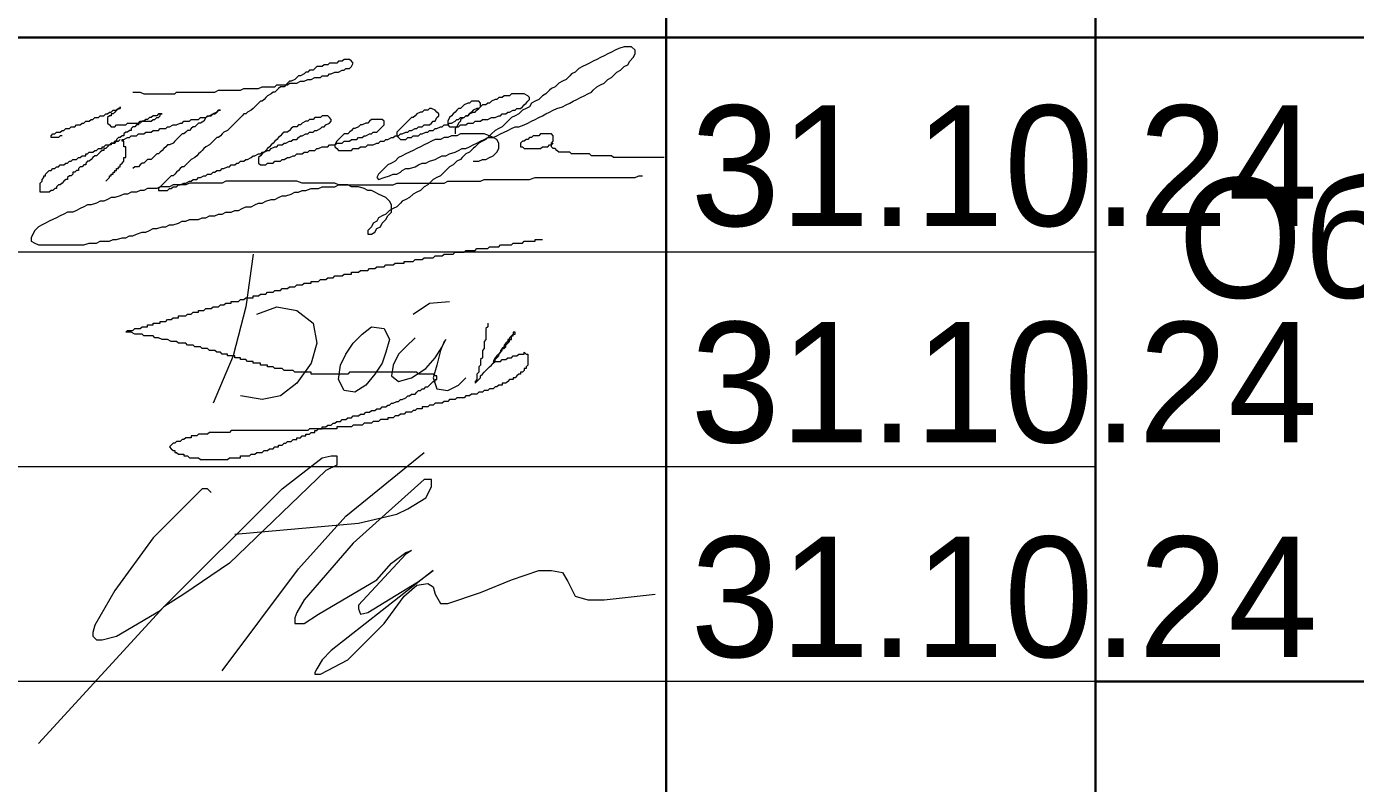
# Model space of a CAD drawing. Header units: millimetres. Extents: x 2294 to 908349, y -83289 to 219220.
# Drawn here: x 418045 to 421137, y 159754 to 161515 of the extents above; entities that cross this region are included whole.
import ezdxf

# ---------------------------------------------------------------- set-up
doc = ezdxf.new("R2010")
doc.units = ezdxf.units.MM
doc.layers.add('PDF _Геометрия', color=7, linetype='Continuous')
doc.layers.add('PDF _Текст', color=7, linetype='Continuous')

msp = doc.modelspace()

# ---------------------------------------------------------------- linework, layer by layer
at = {"layer": 'PDF _Геометрия', "lineweight": 30}
for points in [[(419532.7, 163991.2), (419532.7, 158492.4)], [(420531.7, 163991.2), (420531.7, 158492.4)], [(432532.4, 161489.4), (420531.7, 161489.4), (414034, 161489.4)], [(432532.4, 159990.9), (420531.7, 159990.9)]]:
    msp.add_lwpolyline(points, dxfattribs=at)
at = {"layer": 'PDF _Геометрия', "color": 5, "lineweight": 9}
for points in [[(419084, 161201.6), (419096.7, 161201.6), (419105.2, 161205.8), (419113.6, 161205.8), (419122.1, 161210), (419130.6, 161214.3), (419139, 161222.7), (419143.3, 161231.2), (419143.3, 161243.9), (419139, 161252.4), (419130.6, 161256.6), (419122.1, 161260.8), (419109.4, 161265.1), (419100.9, 161265.1), (419092.5, 161265.1), (419084, 161265.1), (419071.3, 161265.1), (419062.8, 161265.1), (419054.4, 161265.1), (419045.9, 161260.8), (419033.2, 161260.8), (419024.8, 161256.6), (419016.3, 161256.6), (419007.8, 161252.4), (418995.1, 161252.4), (418986.7, 161248.1), (418978.2, 161243.9), (418969.7, 161239.7), (418961.3, 161235.4), (418952.8, 161231.2), (418944.3, 161227), (418935.9, 161222.7), (418927.4, 161218.5), (418918.9, 161214.3), (418910.5, 161210), (418902, 161201.6), (418893.5, 161197.3), (418885.1, 161193.1), (418876.6, 161184.6), (418872.4, 161180.4), (418863.9, 161171.9), (418859.7, 161163.5), (418863.9, 161159.2), (418876.6, 161163.5), (418889.3, 161167.7), (418897.8, 161171.9), (418906.2, 161171.9), (418914.7, 161176.2), (418918.9, 161180.4), (418927.4, 161184.6), (418935.9, 161184.6), (418948.6, 161188.9), (418957, 161193.1), (418965.5, 161197.3), (418974, 161197.3), (418982.4, 161201.6), (418995.1, 161205.8), (419003.6, 161210), (419012.1, 161214.3), (419020.5, 161214.3), (419029, 161218.5), (419041.7, 161222.7), (419050.1, 161227), (419058.6, 161231.2), (419067.1, 161231.2), (419075.5, 161235.4), (419084, 161239.7), (419092.5, 161243.9), (419100.9, 161248.1), (419109.4, 161252.4), (419117.9, 161256.6), (419130.6, 161256.6), (419139, 161260.8), (419147.5, 161265.1), (419156, 161269.3), (419164.4, 161273.5), (419172.9, 161277.8), (419181.4, 161282), (419189.8, 161282), (419202.5, 161286.2), (419211, 161290.5), (419219.5, 161294.7), (419227.9, 161298.9), (419236.4, 161303.2), (419244.9, 161307.4), (419253.3, 161311.6), (419261.8, 161315.9), (419270.3, 161320.1), (419278.7, 161324.3), (419291.4, 161328.6), (419299.9, 161332.8), (419308.4, 161337), (419316.8, 161341.3), (419325.3, 161345.5), (419333.8, 161349.7), (419342.2, 161354), (419350.7, 161358.2), (419359.2, 161362.4), (419363.4, 161366.7), (419371.9, 161375.1), (419380.3, 161379.4), (419388.8, 161383.6), (419397.3, 161392.1), (419405.7, 161396.3), (419414.2, 161404.8), (419418.4, 161409), (419426.9, 161413.2), (419435.4, 161421.7), (419443.8, 161425.9), (419448.1, 161434.4), (419456.5, 161442.8), (419460.8, 161451.3), (419460.8, 161459.8), (419452.3, 161468.2), (419443.8, 161468.2), (419435.4, 161468.2), (419422.7, 161464), (419414.2, 161459.8), (419405.7, 161455.5), (419397.3, 161451.3), (419388.8, 161447.1), (419380.3, 161442.8), (419371.9, 161438.6), (419363.4, 161434.4), (419354.9, 161430.1), (419346.5, 161425.9), (419338, 161421.7), (419329.5, 161417.5), (419321.1, 161409), (419312.6, 161404.8), (419308.4, 161400.5), (419299.9, 161392.1), (419291.4, 161387.8), (419283, 161383.6), (419274.5, 161375.1), (419266, 161370.9), (419261.8, 161366.7), (419253.3, 161358.2), (419244.9, 161354), (419236.4, 161345.5), (419227.9, 161341.3), (419219.5, 161337), (419215.2, 161328.6), (419206.8, 161324.3), (419198.3, 161320.1), (419189.8, 161311.6), (419181.4, 161307.4), (419172.9, 161303.2), (419164.4, 161294.7), (419160.2, 161290.5), (419151.7, 161282), (419143.3, 161277.8), (419134.8, 161273.5), (419126.3, 161265.1), (419122.1, 161260.8), (419113.6, 161252.4), (419105.2, 161248.1), (419096.7, 161243.9), (419088.2, 161235.4), (419084, 161231.2), (419075.5, 161222.7), (419067.1, 161218.5), (419058.6, 161210), (419054.4, 161205.8), (419045.9, 161201.6), (419037.5, 161193.1), (419029, 161188.9), (419020.5, 161180.4), (419016.3, 161176.2), (419007.8, 161167.7), (418999.4, 161163.5), (418990.9, 161159.2), (418982.4, 161150.8), (418978.2, 161146.5), (418969.7, 161142.3), (418961.3, 161133.8), (418952.8, 161129.6), (418944.3, 161125.4), (418935.9, 161116.9), (418927.4, 161112.7), (418918.9, 161108.4), (418914.7, 161104.2), (418906.2, 161095.7), (418897.8, 161091.5), (418889.3, 161087.3), (418880.8, 161078.8), (418872.4, 161074.6), (418863.9, 161070.3), (418859.7, 161061.9), (418851.2, 161057.6), (418847, 161049.2), (418838.5, 161040.7), (418838.5, 161032.2), (418847, 161032.2), (418855.4, 161036.5), (418859.7, 161044.9), (418868.1, 161049.2), (418872.4, 161057.6), (418880.8, 161066.1), (418885.1, 161074.6), (418893.5, 161083), (418893.5, 161091.5), (418893.5, 161100), (418889.3, 161108.4), (418880.8, 161116.9), (418872.4, 161121.1), (418863.9, 161125.4), (418855.4, 161129.6), (418847, 161133.8), (418838.5, 161133.8), (418830, 161138.1), (418817.3, 161142.3), (418808.9, 161142.3), (418800.4, 161142.3), (418791.9, 161146.5), (418779.2, 161146.5), (418770.8, 161146.5), (418762.3, 161150.8), (418753.8, 161150.8), (418741.1, 161150.8), (418732.7, 161150.8), (418724.2, 161150.8), (418711.5, 161150.8), (418703, 161150.8), (418694.6, 161150.8), (418686.1, 161150.8), (418673.4, 161155), (418664.9, 161155), (418656.5, 161155), (418643.8, 161155), (418635.3, 161155), (418626.8, 161155), (418618.4, 161155), (418605.7, 161155), (418597.2, 161155), (418588.7, 161155), (418576, 161155), (418567.6, 161155), (418559.1, 161155), (418550.6, 161155), (418537.9, 161155), (418529.5, 161155), (418521, 161155), (418508.3, 161155), (418499.9, 161150.8), (418491.4, 161150.8), (418482.9, 161150.8), (418470.2, 161150.8), (418461.8, 161150.8), (418453.3, 161150.8), (418440.6, 161150.8), (418432.1, 161150.8), (418423.7, 161150.8), (418415.2, 161146.5), (418402.5, 161146.5), (418394, 161146.5), (418385.6, 161146.5), (418377.1, 161142.3), (418364.4, 161142.3), (418355.9, 161142.3), (418347.5, 161138.1), (418334.8, 161138.1), (418326.3, 161138.1), (418317.8, 161133.8), (418309.4, 161133.8), (418300.9, 161129.6), (418288.2, 161129.6), (418279.7, 161125.4), (418271.3, 161125.4), (418262.8, 161121.1), (418250.1, 161116.9), (418241.6, 161116.9), (418233.2, 161112.7), (418224.7, 161108.4), (418216.2, 161108.4), (418207.8, 161104.2), (418195.1, 161100), (418186.6, 161100), (418178.1, 161095.7), (418169.7, 161091.5), (418161.2, 161087.3), (418152.7, 161083), (418140, 161083), (418131.6, 161078.8), (418123.1, 161074.6), (418114.6, 161070.3), (418106.2, 161066.1), (418097.7, 161061.9), (418089.2, 161057.6), (418080.8, 161053.4), (418072.3, 161049.2), (418063.8, 161040.7), (418059.6, 161032.2), (418055.4, 161023.8), (418055.4, 161015.3), (418063.8, 161011.1), (418072.3, 161006.8), (418080.8, 161006.8), (418093.5, 161006.8), (418101.9, 161006.8), (418110.4, 161006.8), (418123.1, 161006.8), (418131.6, 161006.8), (418140, 161006.8), (418148.5, 161006.8), (418161.2, 161006.8), (418169.7, 161006.8), (418178.1, 161006.8), (418190.8, 161011.1), (418199.3, 161011.1), (418207.8, 161011.1), (418216.2, 161015.3), (418228.9, 161015.3), (418237.4, 161015.3), (418245.9, 161019.5), (418254.3, 161019.5), (418267, 161023.8), (418275.5, 161023.8), (418284, 161028), (418292.4, 161028), (418300.9, 161032.2), (418313.6, 161036.5), (418322.1, 161036.5), (418330.5, 161040.7), (418339, 161044.9), (418347.5, 161044.9), (418360.2, 161049.2), (418368.6, 161049.2), (418377.1, 161053.4), (418385.6, 161053.4), (418398.3, 161057.6), (418406.7, 161061.9), (418415.2, 161061.9), (418423.7, 161066.1), (418432.1, 161066.1), (418444.8, 161066.1), (418453.3, 161070.3), (418461.8, 161070.3), (418470.2, 161074.6), (418482.9, 161074.6), (418491.4, 161078.8), (418499.9, 161078.8), (418508.3, 161083), (418521, 161083), (418529.5, 161087.3), (418537.9, 161087.3), (418546.4, 161091.5), (418554.9, 161095.7), (418567.6, 161095.7), (418576, 161100), (418584.5, 161104.2), (418593, 161104.2), (418601.4, 161108.4), (418614.1, 161112.7), (418622.6, 161112.7), (418631.1, 161116.9), (418639.5, 161121.1), (418648, 161121.1), (418660.7, 161125.4), (418669.2, 161129.6), (418677.6, 161129.6), (418686.1, 161133.8), (418694.6, 161133.8), (418707.3, 161138.1), (418715.7, 161138.1), (418724.2, 161138.1), (418732.7, 161142.3), (418745.4, 161142.3), (418753.8, 161142.3), (418762.3, 161142.3), (418770.8, 161146.5), (418783.5, 161146.5), (418791.9, 161146.5), (418800.4, 161146.5), (418813.1, 161146.5), (418821.6, 161146.5), (418830, 161146.5), (418838.5, 161146.5), (418851.2, 161146.5), (418859.7, 161146.5), (418868.1, 161146.5), (418880.8, 161146.5), (418889.3, 161146.5), (418897.8, 161146.5), (418906.2, 161150.8), (418918.9, 161150.8), (418927.4, 161150.8), (418935.9, 161150.8), (418948.6, 161150.8), (418957, 161150.8), (418965.5, 161150.8), (418974, 161150.8), (418986.7, 161150.8), (418995.1, 161150.8), (419003.6, 161150.8), (419016.3, 161150.8), (419024.8, 161155), (419033.2, 161155), (419041.7, 161155), (419054.4, 161155), (419062.8, 161155), (419071.3, 161155), (419079.8, 161155), (419092.5, 161155), (419100.9, 161155), (419109.4, 161159.2), (419122.1, 161159.2), (419130.6, 161159.2), (419139, 161159.2), (419147.5, 161159.2), (419160.2, 161159.2), (419168.7, 161159.2), (419177.1, 161159.2), (419189.8, 161159.2), (419198.3, 161159.2), (419206.8, 161159.2), (419215.2, 161159.2), (419227.9, 161163.5), (419236.4, 161163.5), (419244.9, 161163.5), (419257.6, 161163.5), (419266, 161163.5), (419274.5, 161163.5), (419283, 161163.5), (419295.7, 161163.5), (419304.1, 161163.5), (419312.6, 161163.5), (419325.3, 161163.5), (419333.8, 161163.5), (419342.2, 161163.5), (419350.7, 161163.5), (419363.4, 161163.5), (419371.9, 161163.5), (419380.3, 161163.5), (419393, 161163.5), (419401.5, 161163.5), (419410, 161163.5), (419418.4, 161163.5), (419431.1, 161163.5), (419439.6, 161163.5), (419448.1, 161163.5), (419460.8, 161163.5), (419469.2, 161167.7), (419477.7, 161167.7)], [(418292.4, 161362.4), (418296.7, 161362.4), (418305.1, 161362.4), (418309.4, 161362.4), (418317.8, 161358.2), (418322.1, 161358.2), (418326.3, 161358.2), (418334.8, 161358.2), (418339, 161358.2), (418347.5, 161358.2), (418351.7, 161358.2), (418360.2, 161358.2), (418364.4, 161358.2), (418368.6, 161358.2), (418377.1, 161358.2), (418381.3, 161358.2), (418389.8, 161358.2), (418394, 161362.4), (418398.3, 161362.4), (418406.7, 161362.4), (418411, 161362.4), (418419.4, 161362.4), (418423.7, 161362.4), (418427.9, 161362.4), (418436.4, 161362.4), (418440.6, 161362.4), (418449.1, 161362.4), (418453.3, 161362.4), (418461.8, 161362.4), (418466, 161362.4), (418470.2, 161362.4), (418478.7, 161362.4), (418482.9, 161362.4), (418491.4, 161366.7), (418495.6, 161366.7), (418499.9, 161366.7), (418508.3, 161366.7), (418512.6, 161366.7), (418521, 161366.7), (418525.3, 161366.7), (418529.5, 161366.7), (418537.9, 161366.7), (418542.2, 161366.7), (418550.6, 161370.9), (418554.9, 161370.9), (418563.3, 161370.9), (418567.6, 161370.9), (418571.8, 161370.9), (418580.3, 161370.9), (418584.5, 161370.9), (418593, 161375.1), (418597.2, 161375.1), (418601.4, 161375.1), (418609.9, 161375.1), (418614.1, 161375.1), (418622.6, 161375.1), (418626.8, 161379.4), (418631.1, 161379.4), (418639.5, 161379.4), (418643.8, 161379.4), (418652.2, 161379.4), (418656.5, 161383.6), (418660.7, 161383.6), (418669.2, 161383.6), (418673.4, 161383.6), (418681.9, 161387.8), (418686.1, 161387.8), (418690.3, 161387.8), (418698.8, 161392.1), (418703, 161392.1), (418707.3, 161392.1), (418715.7, 161396.3), (418720, 161396.3), (418728.4, 161396.3), (418732.7, 161400.5), (418736.9, 161400.5), (418745.4, 161400.5), (418749.6, 161404.8), (418753.8, 161404.8), (418762.3, 161409), (418766.5, 161409), (418770.8, 161409), (418779.2, 161413.2), (418783.5, 161413.2), (418787.7, 161417.5), (418796.2, 161417.5), (418800.4, 161421.7), (418804.6, 161430.1), (418800.4, 161434.4), (418796.2, 161438.6), (418791.9, 161438.6), (418783.5, 161438.6), (418779.2, 161434.4), (418770.8, 161434.4), (418766.5, 161430.1), (418762.3, 161430.1), (418753.8, 161430.1), (418749.6, 161430.1), (418745.4, 161425.9), (418736.9, 161425.9), (418732.7, 161421.7), (418728.4, 161421.7), (418720, 161421.7), (418715.7, 161417.5), (418711.5, 161413.2), (418703, 161413.2), (418698.8, 161409), (418694.6, 161409), (418690.3, 161404.8), (418681.9, 161400.5), (418677.6, 161400.5), (418673.4, 161396.3), (418669.2, 161392.1), (418660.7, 161387.8), (418656.5, 161387.8), (418652.2, 161383.6), (418648, 161379.4), (418643.8, 161375.1), (418635.3, 161375.1), (418631.1, 161370.9), (418626.8, 161366.7), (418622.6, 161362.4), (418618.4, 161362.4), (418614.1, 161358.2), (418605.7, 161354), (418601.4, 161349.7), (418597.2, 161345.5), (418593, 161341.3), (418588.7, 161341.3), (418584.5, 161337), (418580.3, 161332.8), (418576, 161328.6), (418571.8, 161324.3), (418567.6, 161320.1), (418559.1, 161315.9), (418554.9, 161311.6), (418550.6, 161311.6), (418546.4, 161307.4), (418542.2, 161303.2), (418537.9, 161298.9), (418533.7, 161294.7), (418529.5, 161290.5), (418525.3, 161286.2), (418521, 161282), (418516.8, 161277.8), (418512.6, 161273.5), (418504.1, 161269.3), (418499.9, 161265.1), (418495.6, 161260.8), (418491.4, 161256.6), (418487.2, 161256.6), (418482.9, 161252.4), (418478.7, 161248.1), (418474.5, 161243.9), (418470.2, 161239.7), (418461.8, 161235.4), (418457.5, 161231.2), (418453.3, 161227), (418449.1, 161222.7), (418444.8, 161218.5), (418440.6, 161214.3), (418436.4, 161210), (418427.9, 161205.8), (418423.7, 161201.6), (418419.4, 161197.3), (418415.2, 161193.1), (418411, 161188.9), (418406.7, 161188.9), (418402.5, 161184.6), (418398.3, 161180.4), (418394, 161176.2), (418389.8, 161171.9), (418385.6, 161167.7), (418381.3, 161167.7), (418377.1, 161163.5), (418372.9, 161159.2), (418368.6, 161155), (418364.4, 161150.8), (418360.2, 161146.5), (418351.7, 161138.1), (418351.7, 161133.8), (418360.2, 161133.8), (418364.4, 161133.8), (418372.9, 161133.8), (418377.1, 161138.1), (418381.3, 161138.1), (418385.6, 161142.3), (418394, 161142.3), (418398.3, 161146.5), (418402.5, 161146.5), (418411, 161150.8), (418415.2, 161150.8), (418423.7, 161155), (418427.9, 161155), (418432.1, 161159.2), (418440.6, 161159.2), (418444.8, 161163.5), (418449.1, 161163.5), (418457.5, 161167.7), (418461.8, 161167.7), (418466, 161171.9), (418474.5, 161171.9), (418478.7, 161176.2), (418482.9, 161176.2), (418487.2, 161180.4), (418495.6, 161180.4), (418499.9, 161184.6), (418504.1, 161184.6), (418512.6, 161188.9), (418516.8, 161188.9), (418521, 161193.1), (418529.5, 161193.1), (418533.7, 161197.3), (418537.9, 161197.3), (418542.2, 161201.6), (418550.6, 161201.6), (418554.9, 161205.8), (418559.1, 161205.8), (418567.6, 161210), (418571.8, 161214.3), (418576, 161214.3), (418584.5, 161218.5), (418588.7, 161218.5), (418593, 161222.7), (418597.2, 161222.7), (418605.7, 161227), (418609.9, 161227), (418614.1, 161231.2), (418622.6, 161235.4), (418626.8, 161235.4), (418631.1, 161239.7), (418639.5, 161239.7), (418643.8, 161243.9), (418648, 161243.9), (418656.5, 161248.1), (418660.7, 161248.1), (418664.9, 161252.4), (418673.4, 161252.4), (418677.6, 161256.6), (418681.9, 161260.8), (418686.1, 161260.8), (418694.6, 161265.1), (418698.8, 161265.1), (418703, 161269.3), (418711.5, 161269.3), (418715.7, 161273.5), (418720, 161273.5), (418728.4, 161277.8), (418732.7, 161282), (418736.9, 161282), (418741.1, 161286.2), (418749.6, 161290.5), (418753.8, 161294.7), (418753.8, 161298.9), (418749.6, 161303.2), (418745.4, 161307.4), (418736.9, 161307.4), (418732.7, 161307.4), (418728.4, 161303.2), (418720, 161303.2), (418715.7, 161303.2), (418711.5, 161298.9), (418703, 161298.9), (418698.8, 161294.7), (418694.6, 161294.7), (418686.1, 161290.5), (418681.9, 161286.2), (418677.6, 161286.2), (418673.4, 161282), (418664.9, 161282), (418660.7, 161277.8), (418656.5, 161273.5), (418652.2, 161269.3), (418643.8, 161269.3), (418639.5, 161265.1), (418635.3, 161260.8), (418631.1, 161256.6), (418626.8, 161252.4), (418622.6, 161248.1), (418618.4, 161243.9), (418614.1, 161239.7), (418609.9, 161235.4), (418605.7, 161231.2), (418601.4, 161227), (418597.2, 161222.7), (418593, 161218.5), (418588.7, 161214.3), (418584.5, 161210), (418584.5, 161201.6), (418584.5, 161197.3), (418588.7, 161193.1), (418593, 161193.1), (418601.4, 161193.1), (418605.7, 161197.3), (418609.9, 161197.3), (418618.4, 161197.3), (418622.6, 161201.6), (418626.8, 161201.6), (418635.3, 161201.6), (418639.5, 161205.8), (418643.8, 161205.8), (418652.2, 161210), (418656.5, 161210), (418664.9, 161214.3), (418669.2, 161214.3), (418673.4, 161218.5), (418681.9, 161218.5), (418686.1, 161218.5), (418690.3, 161222.7), (418698.8, 161222.7), (418703, 161227), (418707.3, 161227), (418715.7, 161227), (418720, 161231.2), (418724.2, 161231.2), (418732.7, 161235.4), (418736.9, 161235.4), (418745.4, 161235.4), (418749.6, 161239.7), (418753.8, 161239.7), (418762.3, 161239.7), (418766.5, 161243.9), (418770.8, 161243.9), (418779.2, 161243.9), (418783.5, 161248.1), (418787.7, 161248.1), (418796.2, 161248.1), (418800.4, 161252.4), (418808.9, 161252.4), (418813.1, 161252.4), (418817.3, 161256.6), (418825.8, 161256.6), (418830, 161260.8), (418834.3, 161260.8), (418842.7, 161265.1), (418847, 161265.1), (418851.2, 161269.3), (418859.7, 161269.3), (418863.9, 161273.5), (418868.1, 161277.8), (418872.4, 161282), (418876.6, 161286.2), (418876.6, 161294.7), (418872.4, 161298.9), (418868.1, 161298.9), (418859.7, 161298.9), (418855.4, 161298.9), (418847, 161298.9), (418842.7, 161294.7), (418838.5, 161290.5), (418834.3, 161290.5), (418825.8, 161286.2), (418821.6, 161286.2), (418817.3, 161282), (418808.9, 161277.8), (418804.6, 161277.8), (418800.4, 161273.5), (418796.2, 161269.3), (418791.9, 161265.1), (418783.5, 161265.1), (418779.2, 161260.8), (418775, 161256.6), (418770.8, 161252.4), (418766.5, 161248.1), (418762.3, 161239.7), (418762.3, 161235.4), (418766.5, 161231.2), (418770.8, 161227), (418775, 161227), (418783.5, 161227), (418787.7, 161227), (418796.2, 161227), (418800.4, 161227), (418804.6, 161231.2), (418813.1, 161231.2), (418817.3, 161231.2), (418821.6, 161235.4), (418830, 161235.4), (418834.3, 161235.4), (418838.5, 161239.7), (418847, 161239.7), (418851.2, 161239.7), (418859.7, 161243.9), (418863.9, 161243.9), (418868.1, 161248.1), (418876.6, 161248.1), (418880.8, 161252.4), (418885.1, 161252.4), (418893.5, 161256.6), (418897.8, 161256.6), (418902, 161260.8), (418910.5, 161260.8), (418914.7, 161265.1), (418918.9, 161265.1), (418927.4, 161269.3), (418931.6, 161269.3), (418935.9, 161273.5), (418940.1, 161273.5), (418948.6, 161277.8), (418952.8, 161277.8), (418957, 161282), (418965.5, 161282), (418969.7, 161286.2), (418974, 161286.2), (418982.4, 161286.2), (418986.7, 161290.5), (418990.9, 161294.7), (418995.1, 161294.7), (418999.4, 161303.2), (419003.6, 161307.4), (419003.6, 161311.6), (418999.4, 161315.9), (418995.1, 161320.1), (418986.7, 161324.3), (418982.4, 161324.3), (418978.2, 161320.1), (418969.7, 161320.1), (418965.5, 161315.9), (418961.3, 161315.9), (418952.8, 161311.6), (418948.6, 161307.4), (418944.3, 161303.2), (418940.1, 161303.2), (418935.9, 161298.9), (418931.6, 161294.7), (418927.4, 161290.5), (418923.2, 161286.2), (418918.9, 161282), (418914.7, 161277.8), (418910.5, 161273.5), (418906.2, 161269.3), (418906.2, 161260.8), (418910.5, 161256.6), (418914.7, 161252.4), (418918.9, 161252.4), (418927.4, 161252.4), (418931.6, 161256.6), (418940.1, 161256.6), (418944.3, 161260.8), (418948.6, 161260.8), (418957, 161260.8), (418961.3, 161265.1), (418965.5, 161265.1), (418974, 161269.3), (418978.2, 161269.3), (418982.4, 161273.5), (418990.9, 161273.5), (418995.1, 161277.8), (418999.4, 161277.8), (419007.8, 161282), (419012.1, 161282), (419016.3, 161286.2), (419024.8, 161286.2), (419029, 161290.5), (419033.2, 161290.5), (419041.7, 161294.7), (419045.9, 161298.9), (419050.1, 161298.9), (419054.4, 161303.2), (419062.8, 161303.2), (419067.1, 161307.4), (419071.3, 161307.4), (419075.5, 161311.6), (419084, 161315.9), (419088.2, 161315.9), (419092.5, 161320.1), (419096.7, 161324.3), (419100.9, 161328.6), (419100.9, 161337), (419096.7, 161341.3), (419092.5, 161341.3), (419084, 161341.3), (419079.8, 161341.3), (419075.5, 161337), (419071.3, 161337), (419062.8, 161332.8), (419058.6, 161328.6), (419054.4, 161324.3), (419050.1, 161324.3), (419045.9, 161320.1), (419041.7, 161315.9), (419037.5, 161311.6), (419033.2, 161307.4), (419029, 161303.2), (419024.8, 161294.7), (419024.8, 161290.5), (419024.8, 161286.2), (419029, 161282), (419037.5, 161282), (419041.7, 161282), (419050.1, 161282), (419054.4, 161286.2), (419058.6, 161286.2), (419067.1, 161286.2), (419071.3, 161290.5), (419075.5, 161290.5), (419084, 161290.5), (419088.2, 161294.7), (419096.7, 161294.7), (419100.9, 161294.7), (419105.2, 161298.9), (419113.6, 161298.9), (419117.9, 161298.9), (419126.3, 161303.2), (419130.6, 161303.2), (419134.8, 161303.2), (419143.3, 161307.4), (419147.5, 161307.4), (419151.7, 161311.6), (419160.2, 161311.6), (419164.4, 161315.9), (419168.7, 161315.9), (419177.1, 161320.1), (419181.4, 161320.1), (419185.6, 161324.3), (419194.1, 161324.3), (419198.3, 161328.6), (419202.5, 161332.8), (419206.8, 161337), (419211, 161341.3), (419215.2, 161345.5), (419215.2, 161349.7), (419211, 161354), (419202.5, 161358.2), (419198.3, 161358.2), (419189.8, 161358.2), (419185.6, 161358.2), (419181.4, 161358.2), (419172.9, 161358.2), (419168.7, 161354), (419160.2, 161354), (419156, 161354), (419151.7, 161349.7), (419143.3, 161349.7), (419139, 161345.5), (419134.8, 161345.5), (419126.3, 161341.3), (419122.1, 161337), (419117.9, 161337), (419113.6, 161332.8), (419105.2, 161332.8), (419100.9, 161328.6), (419096.7, 161324.3), (419092.5, 161324.3), (419084, 161320.1), (419079.8, 161315.9), (419075.5, 161311.6), (419071.3, 161307.4), (419067.1, 161307.4), (419062.8, 161303.2), (419054.4, 161298.9), (419054.4, 161294.7), (419050.1, 161290.5), (419045.9, 161282), (419041.7, 161277.8), (419041.7, 161273.5), (419041.7, 161265.1)], [(418127.3, 161260.8), (418123.1, 161260.8), (418118.9, 161256.6), (418114.6, 161256.6), (418110.4, 161256.6), (418101.9, 161256.6), (418101.9, 161260.8), (418106.2, 161265.1), (418110.4, 161265.1), (418114.6, 161269.3), (418118.9, 161269.3), (418123.1, 161269.3), (418127.3, 161273.5), (418131.6, 161273.5), (418135.8, 161277.8), (418140, 161277.8), (418144.3, 161277.8), (418148.5, 161282), (418152.7, 161282), (418157, 161282), (418161.2, 161286.2), (418165.4, 161286.2), (418169.7, 161286.2), (418173.9, 161290.5), (418178.1, 161290.5), (418182.4, 161294.7), (418186.6, 161294.7), (418190.8, 161294.7), (418195.1, 161298.9), (418199.3, 161298.9), (418203.5, 161303.2), (418207.8, 161303.2), (418212, 161303.2), (418216.2, 161307.4), (418220.5, 161307.4), (418224.7, 161307.4), (418228.9, 161311.6), (418233.2, 161311.6), (418237.4, 161315.9), (418241.6, 161315.9), (418245.9, 161320.1), (418250.1, 161320.1), (418254.3, 161320.1), (418258.6, 161324.3), (418262.8, 161324.3), (418262.8, 161328.6), (418262.8, 161324.3), (418258.6, 161324.3), (418254.3, 161320.1), (418250.1, 161315.9), (418245.9, 161311.6), (418241.6, 161311.6), (418241.6, 161307.4), (418237.4, 161307.4), (418233.2, 161303.2), (418233.2, 161298.9), (418233.2, 161294.7), (418233.2, 161290.5), (418237.4, 161286.2), (418241.6, 161282), (418245.9, 161282), (418250.1, 161282), (418254.3, 161286.2), (418258.6, 161286.2), (418262.8, 161286.2), (418267, 161286.2), (418271.3, 161286.2), (418275.5, 161286.2), (418279.7, 161290.5), (418284, 161290.5), (418288.2, 161290.5), (418292.4, 161290.5), (418296.7, 161290.5), (418300.9, 161290.5), (418305.1, 161290.5), (418309.4, 161294.7), (418313.6, 161294.7), (418317.8, 161294.7), (418322.1, 161294.7), (418326.3, 161294.7), (418330.5, 161294.7), (418334.8, 161294.7), (418339, 161298.9), (418343.2, 161298.9), (418347.5, 161303.2), (418351.7, 161303.2), (418355.9, 161307.4), (418355.9, 161311.6), (418360.2, 161311.6), (418355.9, 161311.6), (418351.7, 161311.6), (418347.5, 161307.4), (418339, 161307.4), (418334.8, 161303.2), (418330.5, 161303.2), (418326.3, 161298.9), (418322.1, 161298.9), (418317.8, 161294.7), (418313.6, 161294.7), (418309.4, 161290.5), (418305.1, 161290.5), (418305.1, 161286.2), (418300.9, 161286.2), (418296.7, 161282), (418292.4, 161282), (418288.2, 161277.8), (418288.2, 161273.5), (418284, 161273.5), (418279.7, 161269.3), (418275.5, 161269.3), (418271.3, 161265.1), (418271.3, 161260.8), (418267, 161260.8), (418262.8, 161256.6), (418258.6, 161256.6), (418254.3, 161252.4), (418254.3, 161248.1), (418250.1, 161248.1), (418245.9, 161243.9), (418241.6, 161243.9), (418241.6, 161239.7), (418237.4, 161239.7), (418233.2, 161235.4), (418228.9, 161231.2), (418224.7, 161231.2), (418224.7, 161227), (418220.5, 161227), (418216.2, 161222.7), (418212, 161218.5), (418207.8, 161214.3), (418203.5, 161214.3), (418199.3, 161210), (418195.1, 161205.8), (418190.8, 161201.6), (418186.6, 161201.6), (418182.4, 161197.3), (418182.4, 161193.1), (418178.1, 161193.1), (418173.9, 161188.9), (418169.7, 161188.9), (418165.4, 161184.6), (418165.4, 161180.4), (418161.2, 161180.4), (418157, 161176.2), (418152.7, 161176.2), (418152.7, 161171.9), (418148.5, 161167.7), (418144.3, 161167.7), (418140, 161163.5), (418140, 161159.2), (418135.8, 161159.2), (418131.6, 161155), (418127.3, 161150.8), (418123.1, 161146.5), (418118.9, 161146.5), (418114.6, 161142.3), (418114.6, 161138.1), (418110.4, 161138.1), (418106.2, 161133.8), (418101.9, 161133.8), (418097.7, 161129.6), (418093.5, 161129.6), (418089.2, 161129.6), (418085, 161129.6), (418080.8, 161129.6), (418076.5, 161129.6), (418076.5, 161133.8), (418076.5, 161138.1), (418076.5, 161142.3), (418076.5, 161146.5), (418076.5, 161150.8), (418080.8, 161155), (418080.8, 161159.2), (418085, 161163.5), (418085, 161167.7), (418089.2, 161167.7), (418089.2, 161171.9), (418093.5, 161176.2), (418097.7, 161180.4), (418101.9, 161180.4), (418106.2, 161184.6), (418110.4, 161184.6), (418114.6, 161188.9), (418118.9, 161188.9), (418123.1, 161193.1), (418127.3, 161193.1), (418131.6, 161193.1), (418135.8, 161197.3), (418140, 161197.3), (418144.3, 161201.6), (418148.5, 161201.6), (418152.7, 161205.8), (418157, 161205.8), (418161.2, 161205.8), (418165.4, 161210), (418169.7, 161210), (418173.9, 161214.3), (418178.1, 161214.3), (418182.4, 161214.3), (418182.4, 161218.5), (418186.6, 161218.5), (418190.8, 161222.7), (418195.1, 161222.7), (418199.3, 161222.7), (418203.5, 161227), (418207.8, 161227), (418212, 161231.2), (418216.2, 161231.2), (418220.5, 161231.2), (418220.5, 161235.4), (418224.7, 161235.4), (418228.9, 161239.7), (418233.2, 161239.7), (418237.4, 161239.7), (418241.6, 161243.9), (418245.9, 161243.9), (418250.1, 161243.9), (418254.3, 161248.1), (418258.6, 161248.1), (418262.8, 161252.4)], [(418228.9, 161155), (418233.2, 161159.2), (418237.4, 161163.5), (418237.4, 161167.7), (418241.6, 161167.7), (418241.6, 161171.9), (418245.9, 161171.9), (418245.9, 161176.2), (418250.1, 161176.2), (418250.1, 161180.4), (418254.3, 161180.4), (418254.3, 161184.6), (418258.6, 161184.6), (418258.6, 161188.9), (418262.8, 161188.9), (418262.8, 161193.1), (418267, 161197.3), (418271.3, 161201.6), (418271.3, 161205.8), (418271.3, 161210), (418275.5, 161210), (418275.5, 161214.3), (418275.5, 161218.5), (418275.5, 161222.7), (418275.5, 161227), (418275.5, 161231.2), (418275.5, 161235.4), (418271.3, 161235.4), (418271.3, 161239.7), (418271.3, 161243.9), (418271.3, 161248.1), (418267, 161248.1), (418267, 161252.4), (418271.3, 161252.4), (418279.7, 161256.6), (418284, 161256.6), (418288.2, 161260.8), (418296.7, 161260.8), (418300.9, 161260.8), (418305.1, 161265.1), (418313.6, 161265.1), (418317.8, 161265.1), (418322.1, 161269.3), (418330.5, 161269.3), (418334.8, 161269.3), (418339, 161273.5), (418343.2, 161273.5), (418351.7, 161273.5), (418355.9, 161277.8), (418360.2, 161277.8), (418368.6, 161277.8), (418372.9, 161282), (418377.1, 161282), (418385.6, 161286.2), (418389.8, 161286.2), (418394, 161286.2), (418402.5, 161290.5), (418406.7, 161290.5), (418411, 161294.7), (418415.2, 161294.7), (418423.7, 161294.7), (418427.9, 161298.9), (418432.1, 161298.9), (418440.6, 161298.9), (418444.8, 161298.9), (418449.1, 161303.2), (418457.5, 161303.2), (418461.8, 161303.2), (418466, 161307.4), (418474.5, 161307.4), (418478.7, 161311.6), (418482.9, 161311.6), (418487.2, 161315.9), (418491.4, 161320.1), (418495.6, 161320.1), (418491.4, 161320.1), (418487.2, 161315.9), (418478.7, 161311.6), (418470.2, 161307.4), (418461.8, 161303.2), (418457.5, 161294.7), (418449.1, 161290.5), (418444.8, 161290.5), (418440.6, 161286.2), (418436.4, 161282), (418432.1, 161282), (418427.9, 161277.8), (418423.7, 161273.5), (418419.4, 161273.5), (418415.2, 161269.3), (418411, 161265.1), (418406.7, 161265.1), (418402.5, 161260.8), (418398.3, 161256.6), (418394, 161252.4), (418389.8, 161248.1), (418385.6, 161243.9), (418377.1, 161239.7), (418372.9, 161239.7), (418368.6, 161235.4), (418364.4, 161231.2), (418360.2, 161227), (418355.9, 161222.7), (418351.7, 161218.5), (418347.5, 161218.5), (418343.2, 161214.3), (418339, 161210), (418334.8, 161205.8), (418326.3, 161205.8), (418322.1, 161201.6), (418317.8, 161197.3), (418313.6, 161197.3), (418309.4, 161193.1), (418305.1, 161188.9), (418296.7, 161188.9), (418292.4, 161184.6)], [(419528.5, 161210), (419524.3, 161210), (419520, 161210), (419515.8, 161210), (419511.6, 161210), (419507.3, 161210), (419503.1, 161210), (419498.9, 161210), (419494.6, 161210), (419490.4, 161210), (419486.2, 161210), (419481.9, 161210), (419477.7, 161210), (419473.5, 161210), (419469.2, 161210), (419465, 161210), (419460.8, 161210), (419456.5, 161210), (419452.3, 161210), (419448.1, 161210), (419443.8, 161210), (419439.6, 161210), (419435.4, 161210), (419431.1, 161210), (419426.9, 161210), (419422.7, 161210), (419418.4, 161210), (419414.2, 161210), (419410, 161210), (419405.7, 161214.3), (419401.5, 161214.3), (419397.3, 161214.3), (419393, 161214.3), (419388.8, 161214.3), (419384.6, 161214.3), (419380.3, 161214.3), (419376.1, 161214.3), (419371.9, 161214.3), (419367.6, 161214.3), (419363.4, 161214.3), (419359.2, 161214.3), (419354.9, 161218.5), (419350.7, 161218.5), (419346.5, 161218.5), (419342.2, 161218.5), (419338, 161218.5), (419333.8, 161218.5), (419329.5, 161218.5), (419325.3, 161218.5), (419321.1, 161218.5), (419316.8, 161218.5), (419312.6, 161218.5), (419308.4, 161222.7), (419304.1, 161222.7), (419299.9, 161222.7), (419295.7, 161222.7), (419291.4, 161222.7), (419287.2, 161222.7), (419283, 161222.7), (419278.7, 161227), (419274.5, 161231.2), (419270.3, 161231.2), (419266, 161235.4), (419266, 161239.7), (419266, 161243.9), (419270.3, 161248.1), (419270.3, 161252.4), (419270.3, 161256.6), (419270.3, 161260.8), (419266, 161265.1), (419261.8, 161265.1), (419257.6, 161265.1), (419253.3, 161265.1), (419249.1, 161265.1), (419244.9, 161265.1), (419240.6, 161265.1), (419236.4, 161260.8), (419232.2, 161260.8), (419227.9, 161260.8), (419223.7, 161260.8), (419219.5, 161256.6), (419215.2, 161256.6), (419211, 161252.4), (419206.8, 161252.4), (419202.5, 161248.1), (419198.3, 161248.1), (419194.1, 161243.9), (419194.1, 161239.7), (419194.1, 161235.4), (419198.3, 161235.4), (419202.5, 161231.2), (419206.8, 161231.2), (419211, 161231.2), (419215.2, 161231.2), (419219.5, 161231.2), (419223.7, 161231.2), (419227.9, 161231.2), (419232.2, 161231.2), (419236.4, 161231.2), (419240.6, 161231.2), (419244.9, 161235.4), (419249.1, 161235.4), (419253.3, 161235.4), (419257.6, 161235.4), (419261.8, 161239.7), (419266, 161239.7), (419270.3, 161243.9)], [(419117.9, 160824.8), (419117.9, 160820.6), (419117.9, 160816.4), (419113.6, 160812.1), (419113.6, 160807.9), (419113.6, 160803.7), (419113.6, 160799.4), (419113.6, 160795.2), (419113.6, 160791), (419113.6, 160786.7), (419109.4, 160782.5), (419109.4, 160778.3), (419109.4, 160774), (419109.4, 160769.8), (419109.4, 160765.6), (419105.2, 160761.3), (419105.2, 160757.1), (419105.2, 160752.9), (419105.2, 160748.6), (419105.2, 160744.4), (419100.9, 160740.2), (419100.9, 160735.9), (419100.9, 160731.7), (419100.9, 160727.5), (419096.7, 160723.2), (419096.7, 160719), (419096.7, 160714.8), (419096.7, 160710.5), (419092.5, 160706.3), (419092.5, 160697.8), (419092.5, 160693.6), (419088.2, 160689.4), (419088.2, 160685.1), (419092.5, 160689.4), (419096.7, 160693.6), (419100.9, 160697.8), (419100.9, 160702.1), (419105.2, 160706.3), (419109.4, 160710.5), (419113.6, 160714.8), (419117.9, 160719), (419122.1, 160723.2), (419126.3, 160727.5), (419130.6, 160731.7), (419134.8, 160735.9), (419134.8, 160740.2), (419139, 160744.4), (419143.3, 160748.6), (419143.3, 160752.9), (419147.5, 160757.1), (419151.7, 160761.3), (419151.7, 160765.6), (419156, 160765.6), (419160.2, 160769.8), (419160.2, 160774), (419164.4, 160778.3), (419168.7, 160782.5), (419168.7, 160786.7), (419172.9, 160786.7), (419172.9, 160791), (419172.9, 160795.2), (419177.1, 160795.2), (419177.1, 160799.4), (419181.4, 160799.4), (419181.4, 160803.7), (419177.1, 160803.7), (419177.1, 160799.4), (419172.9, 160795.2), (419168.7, 160791), (419168.7, 160786.7), (419164.4, 160786.7), (419164.4, 160782.5), (419160.2, 160778.3), (419156, 160774), (419156, 160769.8), (419151.7, 160765.6), (419147.5, 160761.3), (419147.5, 160757.1), (419143.3, 160752.9), (419139, 160748.6), (419134.8, 160744.4), (419130.6, 160735.9), (419134.8, 160735.9), (419139, 160735.9), (419143.3, 160735.9), (419147.5, 160735.9), (419151.7, 160740.2), (419156, 160740.2), (419160.2, 160740.2), (419164.4, 160744.4), (419168.7, 160744.4), (419172.9, 160744.4), (419177.1, 160748.6), (419181.4, 160748.6), (419185.6, 160748.6), (419189.8, 160752.9), (419194.1, 160752.9), (419198.3, 160752.9), (419202.5, 160752.9), (419202.5, 160757.1), (419206.8, 160752.9), (419211, 160752.9), (419211, 160748.6), (419211, 160744.4), (419211, 160740.2), (419211, 160735.9), (419211, 160731.7), (419211, 160727.5), (419206.8, 160723.2), (419206.8, 160719), (419202.5, 160719), (419202.5, 160714.8), (419198.3, 160710.5), (419194.1, 160710.5), (419194.1, 160706.3), (419189.8, 160706.3), (419185.6, 160702.1), (419181.4, 160697.8), (419177.1, 160697.8), (419177.1, 160693.6), (419172.9, 160693.6), (419168.7, 160693.6), (419164.4, 160689.4), (419160.2, 160685.1), (419156, 160685.1), (419151.7, 160685.1), (419151.7, 160680.9), (419147.5, 160680.9), (419143.3, 160680.9), (419139, 160676.7), (419134.8, 160676.7), (419130.6, 160672.4), (419126.3, 160672.4), (419122.1, 160672.4), (419117.9, 160668.2), (419113.6, 160668.2), (419109.4, 160668.2), (419105.2, 160664), (419100.9, 160664), (419096.7, 160664), (419092.5, 160659.7), (419088.2, 160659.7), (419084, 160659.7), (419079.8, 160659.7), (419075.5, 160655.5), (419071.3, 160655.5), (419067.1, 160655.5), (419062.8, 160651.3), (419058.6, 160651.3), (419054.4, 160651.3), (419050.1, 160651.3), (419045.9, 160651.3), (419041.7, 160647), (419037.5, 160647), (419033.2, 160647), (419029, 160647), (419024.8, 160642.8), (419020.5, 160642.8), (419016.3, 160642.8), (419012.1, 160638.6), (419007.8, 160638.6), (419003.6, 160638.6), (418999.4, 160638.6), (418995.1, 160638.6), (418990.9, 160634.3), (418986.7, 160634.3), (418982.4, 160634.3), (418978.2, 160630.1), (418974, 160630.1), (418969.7, 160630.1), (418965.5, 160630.1), (418965.5, 160625.9), (418961.3, 160625.9), (418957, 160625.9), (418952.8, 160625.9), (418948.6, 160621.6), (418944.3, 160621.6), (418940.1, 160617.4), (418935.9, 160617.4), (418931.6, 160617.4), (418927.4, 160617.4), (418923.2, 160613.2), (418918.9, 160613.2), (418914.7, 160613.2), (418910.5, 160608.9), (418906.2, 160608.9), (418902, 160608.9), (418897.8, 160604.7), (418893.5, 160604.7), (418889.3, 160604.7), (418885.1, 160604.7), (418885.1, 160600.5), (418880.8, 160600.5), (418876.6, 160600.5), (418872.4, 160600.5), (418868.1, 160600.5), (418863.9, 160596.2), (418859.7, 160596.2), (418855.4, 160596.2), (418851.2, 160596.2), (418847, 160592), (418842.7, 160592), (418838.5, 160592), (418834.3, 160592), (418830, 160592), (418825.8, 160587.8), (418821.6, 160587.8), (418817.3, 160587.8), (418813.1, 160587.8), (418808.9, 160587.8), (418804.6, 160587.8), (418800.4, 160583.5), (418796.2, 160583.5), (418791.9, 160583.5), (418787.7, 160583.5), (418783.5, 160583.5), (418779.2, 160583.5), (418775, 160583.5), (418770.8, 160583.5), (418766.5, 160583.5), (418766.5, 160579.3), (418762.3, 160579.3), (418758.1, 160579.3), (418753.8, 160579.3), (418749.6, 160579.3), (418745.4, 160579.3), (418741.1, 160579.3), (418736.9, 160579.3), (418732.7, 160579.3), (418728.4, 160579.3), (418724.2, 160579.3), (418720, 160579.3), (418715.7, 160579.3), (418711.5, 160579.3), (418707.3, 160579.3), (418703, 160579.3), (418698.8, 160575.1), (418694.6, 160575.1), (418690.3, 160575.1), (418686.1, 160575.1), (418681.9, 160575.1), (418677.6, 160575.1), (418673.4, 160575.1), (418669.2, 160575.1), (418664.9, 160575.1), (418660.7, 160575.1), (418656.5, 160575.1), (418652.2, 160575.1), (418648, 160575.1), (418643.8, 160575.1), (418639.5, 160575.1), (418635.3, 160575.1), (418631.1, 160575.1), (418626.8, 160575.1), (418622.6, 160575.1), (418618.4, 160575.1), (418614.1, 160575.1), (418609.9, 160575.1), (418605.7, 160575.1), (418601.4, 160575.1), (418597.2, 160575.1), (418593, 160575.1), (418588.7, 160575.1), (418584.5, 160575.1), (418580.3, 160575.1), (418576, 160575.1), (418571.8, 160575.1), (418567.6, 160575.1), (418563.3, 160575.1), (418559.1, 160575.1), (418554.9, 160575.1), (418550.6, 160575.1), (418546.4, 160575.1), (418542.2, 160575.1), (418537.9, 160575.1), (418533.7, 160575.1), (418529.5, 160575.1), (418525.3, 160575.1), (418521, 160575.1), (418516.8, 160570.8), (418512.6, 160570.8), (418508.3, 160570.8), (418504.1, 160570.8), (418499.9, 160570.8), (418495.6, 160570.8), (418491.4, 160570.8), (418487.2, 160570.8), (418482.9, 160570.8), (418478.7, 160570.8), (418474.5, 160570.8), (418470.2, 160570.8), (418466, 160566.6), (418461.8, 160566.6), (418457.5, 160566.6), (418453.3, 160566.6), (418449.1, 160566.6), (418444.8, 160566.6), (418440.6, 160562.4), (418436.4, 160562.4), (418432.1, 160562.4), (418427.9, 160562.4), (418427.9, 160558.1), (418423.7, 160558.1), (418419.4, 160558.1), (418415.2, 160558.1), (418411, 160553.9), (418406.7, 160553.9), (418402.5, 160549.7), (418398.3, 160549.7), (418394, 160549.7), (418389.8, 160545.4), (418385.6, 160545.4), (418381.3, 160541.2), (418377.1, 160537), (418381.3, 160532.7), (418385.6, 160528.5), (418389.8, 160528.5), (418389.8, 160524.3), (418394, 160524.3), (418398.3, 160520), (418406.7, 160520), (418411, 160520), (418411, 160515.8), (418415.2, 160515.8), (418419.4, 160515.8), (418423.7, 160511.6), (418427.9, 160511.6), (418432.1, 160511.6), (418436.4, 160511.6), (418440.6, 160511.6), (418444.8, 160511.6), (418449.1, 160507.3), (418453.3, 160507.3), (418457.5, 160507.3), (418461.8, 160507.3), (418466, 160507.3), (418470.2, 160507.3), (418474.5, 160507.3), (418478.7, 160507.3), (418482.9, 160507.3), (418487.2, 160507.3), (418491.4, 160507.3), (418495.6, 160507.3), (418499.9, 160507.3), (418504.1, 160507.3), (418508.3, 160507.3), (418512.6, 160507.3), (418516.8, 160511.6), (418521, 160511.6), (418525.3, 160511.6), (418529.5, 160511.6), (418533.7, 160511.6), (418537.9, 160511.6), (418542.2, 160511.6), (418542.2, 160515.8), (418546.4, 160515.8), (418550.6, 160515.8), (418554.9, 160515.8), (418559.1, 160515.8), (418563.3, 160515.8), (418567.6, 160520), (418571.8, 160520), (418576, 160520), (418580.3, 160524.3), (418584.5, 160524.3), (418588.7, 160524.3), (418593, 160524.3), (418597.2, 160528.5), (418601.4, 160528.5), (418605.7, 160528.5), (418609.9, 160532.7), (418614.1, 160532.7), (418618.4, 160532.7), (418622.6, 160537), (418626.8, 160537), (418631.1, 160537), (418631.1, 160541.2), (418635.3, 160541.2), (418639.5, 160541.2), (418643.8, 160545.4), (418648, 160545.4), (418652.2, 160549.7), (418656.5, 160549.7), (418660.7, 160549.7), (418664.9, 160553.9), (418669.2, 160553.9), (418673.4, 160553.9), (418673.4, 160558.1), (418677.6, 160558.1), (418681.9, 160558.1), (418686.1, 160562.4), (418690.3, 160562.4), (418694.6, 160562.4), (418694.6, 160566.6), (418698.8, 160566.6), (418703, 160566.6), (418707.3, 160570.8), (418711.5, 160570.8), (418715.7, 160570.8), (418715.7, 160575.1), (418720, 160575.1), (418724.2, 160579.3), (418728.4, 160579.3), (418732.7, 160579.3), (418732.7, 160583.5), (418736.9, 160583.5), (418741.1, 160583.5), (418745.4, 160587.8), (418749.6, 160587.8), (418753.8, 160587.8), (418758.1, 160592), (418762.3, 160592), (418766.5, 160596.2), (418770.8, 160596.2), (418775, 160596.2), (418779.2, 160600.5), (418783.5, 160600.5), (418787.7, 160600.5), (418791.9, 160604.7), (418796.2, 160604.7), (418800.4, 160604.7), (418804.6, 160608.9), (418808.9, 160608.9), (418813.1, 160608.9), (418817.3, 160608.9), (418821.6, 160613.2), (418825.8, 160613.2), (418830, 160613.2), (418834.3, 160617.4), (418838.5, 160617.4), (418842.7, 160617.4), (418847, 160621.6), (418851.2, 160621.6), (418855.4, 160621.6), (418859.7, 160625.9), (418863.9, 160625.9), (418868.1, 160625.9), (418872.4, 160630.1), (418876.6, 160630.1), (418880.8, 160630.1), (418885.1, 160634.3), (418889.3, 160634.3), (418893.5, 160638.6), (418897.8, 160638.6), (418906.2, 160642.8), (418910.5, 160642.8), (418914.7, 160647), (418918.9, 160647), (418927.4, 160651.3), (418931.6, 160655.5), (418935.9, 160655.5), (418940.1, 160659.7), (418948.6, 160659.7), (418952.8, 160664), (418957, 160668.2), (418961.3, 160668.2), (418965.5, 160672.4), (418969.7, 160672.4), (418974, 160676.7), (418978.2, 160676.7), (418982.4, 160680.9), (418986.7, 160685.1), (418990.9, 160689.4), (418995.1, 160689.4), (418995.1, 160693.6), (418999.4, 160693.6), (418999.4, 160697.8), (418999.4, 160702.1), (418995.1, 160702.1), (418990.9, 160706.3), (418986.7, 160706.3), (418982.4, 160706.3), (418978.2, 160706.3), (418974, 160706.3), (418969.7, 160706.3), (418965.5, 160706.3), (418961.3, 160706.3), (418957, 160706.3), (418952.8, 160710.5), (418948.6, 160710.5), (418944.3, 160710.5), (418940.1, 160710.5), (418935.9, 160710.5), (418931.6, 160710.5), (418927.4, 160710.5), (418923.2, 160710.5), (418918.9, 160710.5), (418914.7, 160710.5), (418910.5, 160710.5), (418906.2, 160710.5), (418902, 160710.5), (418897.8, 160710.5), (418893.5, 160710.5), (418889.3, 160710.5), (418885.1, 160710.5), (418880.8, 160710.5), (418876.6, 160710.5), (418872.4, 160710.5), (418868.1, 160710.5), (418863.9, 160710.5), (418859.7, 160710.5), (418855.4, 160710.5), (418851.2, 160710.5), (418847, 160710.5), (418842.7, 160710.5), (418838.5, 160710.5), (418834.3, 160710.5), (418830, 160710.5), (418825.8, 160710.5), (418821.6, 160710.5), (418817.3, 160710.5), (418813.1, 160710.5), (418808.9, 160710.5), (418804.6, 160710.5), (418800.4, 160710.5), (418796.2, 160710.5), (418791.9, 160706.3), (418787.7, 160706.3), (418783.5, 160706.3), (418779.2, 160706.3), (418775, 160706.3), (418770.8, 160706.3), (418766.5, 160706.3), (418762.3, 160706.3), (418758.1, 160706.3), (418753.8, 160706.3), (418749.6, 160706.3), (418745.4, 160706.3), (418741.1, 160706.3), (418736.9, 160706.3), (418732.7, 160706.3), (418728.4, 160706.3), (418724.2, 160706.3), (418720, 160706.3), (418715.7, 160706.3), (418711.5, 160706.3), (418707.3, 160706.3), (418707.3, 160710.5), (418703, 160710.5), (418698.8, 160710.5), (418694.6, 160710.5), (418690.3, 160710.5), (418686.1, 160710.5), (418681.9, 160710.5), (418677.6, 160710.5), (418673.4, 160710.5), (418669.2, 160710.5), (418664.9, 160714.8), (418660.7, 160714.8), (418656.5, 160714.8), (418652.2, 160714.8), (418648, 160714.8), (418643.8, 160714.8), (418639.5, 160719), (418635.3, 160719), (418631.1, 160719), (418626.8, 160719), (418622.6, 160719), (418618.4, 160723.2), (418614.1, 160723.2), (418609.9, 160723.2), (418605.7, 160723.2), (418605.7, 160727.5), (418601.4, 160727.5), (418597.2, 160727.5), (418593, 160727.5), (418588.7, 160727.5), (418588.7, 160731.7), (418584.5, 160731.7), (418580.3, 160731.7), (418576, 160731.7), (418571.8, 160731.7), (418571.8, 160735.9), (418567.6, 160735.9), (418563.3, 160735.9), (418559.1, 160735.9), (418554.9, 160740.2), (418550.6, 160740.2), (418546.4, 160740.2), (418542.2, 160740.2), (418542.2, 160744.4), (418537.9, 160744.4), (418533.7, 160744.4), (418529.5, 160744.4), (418529.5, 160748.6), (418525.3, 160748.6), (418521, 160748.6), (418516.8, 160748.6), (418512.6, 160748.6), (418512.6, 160752.9), (418508.3, 160752.9), (418504.1, 160752.9), (418499.9, 160752.9), (418495.6, 160757.1), (418491.4, 160757.1), (418487.2, 160757.1), (418482.9, 160761.3), (418478.7, 160761.3), (418474.5, 160761.3), (418470.2, 160761.3), (418466, 160765.6), (418461.8, 160765.6), (418457.5, 160765.6), (418453.3, 160765.6), (418449.1, 160769.8), (418444.8, 160769.8), (418440.6, 160769.8), (418436.4, 160769.8), (418432.1, 160774), (418427.9, 160774), (418423.7, 160774), (418419.4, 160774), (418415.2, 160778.3), (418411, 160778.3), (418406.7, 160778.3), (418398.3, 160778.3), (418394, 160782.5), (418389.8, 160782.5), (418385.6, 160782.5), (418381.3, 160782.5), (418372.9, 160786.7), (418368.6, 160786.7), (418364.4, 160786.7), (418360.2, 160786.7), (418351.7, 160791), (418347.5, 160791), (418343.2, 160791), (418339, 160795.2), (418330.5, 160795.2), (418326.3, 160795.2), (418317.8, 160795.2), (418313.6, 160799.4), (418309.4, 160799.4), (418300.9, 160799.4), (418296.7, 160799.4), (418288.2, 160803.7), (418284, 160803.7), (418275.5, 160803.7), (418279.7, 160807.9), (418284, 160807.9), (418288.2, 160807.9), (418292.4, 160807.9), (418296.7, 160812.1), (418300.9, 160812.1), (418305.1, 160812.1), (418309.4, 160812.1), (418313.6, 160816.4), (418317.8, 160816.4), (418322.1, 160816.4), (418326.3, 160816.4), (418326.3, 160820.6), (418330.5, 160820.6), (418334.8, 160820.6), (418339, 160820.6), (418339, 160824.8), (418343.2, 160824.8), (418347.5, 160824.8), (418351.7, 160824.8), (418355.9, 160824.8), (418355.9, 160829.1), (418360.2, 160829.1), (418364.4, 160829.1), (418368.6, 160829.1), (418372.9, 160833.3), (418377.1, 160833.3), (418381.3, 160833.3), (418385.6, 160837.5), (418389.8, 160837.5), (418394, 160837.5), (418398.3, 160837.5), (418398.3, 160841.8), (418402.5, 160841.8), (418406.7, 160841.8), (418411, 160841.8), (418415.2, 160841.8), (418419.4, 160846), (418423.7, 160846), (418427.9, 160846), (418432.1, 160850.2), (418436.4, 160850.2), (418440.6, 160850.2), (418444.8, 160850.2), (418444.8, 160854.5), (418449.1, 160854.5), (418453.3, 160854.5), (418457.5, 160854.5), (418461.8, 160858.7), (418466, 160858.7), (418470.2, 160858.7), (418474.5, 160858.7), (418478.7, 160862.9), (418482.9, 160862.9), (418487.2, 160862.9), (418491.4, 160862.9), (418495.6, 160867.2), (418499.9, 160867.2), (418504.1, 160867.2), (418508.3, 160871.4), (418512.6, 160871.4), (418516.8, 160871.4), (418521, 160871.4), (418521, 160875.6), (418525.3, 160875.6), (418529.5, 160875.6), (418533.7, 160875.6), (418537.9, 160875.6), (418542.2, 160879.9), (418546.4, 160879.9), (418550.6, 160879.9), (418554.9, 160884.1), (418559.1, 160884.1), (418563.3, 160884.1), (418567.6, 160884.1), (418571.8, 160884.1), (418571.8, 160888.3), (418576, 160888.3), (418580.3, 160888.3), (418584.5, 160888.3), (418588.7, 160892.6), (418593, 160892.6), (418597.2, 160892.6), (418601.4, 160892.6), (418605.7, 160896.8), (418609.9, 160896.8), (418614.1, 160896.8), (418618.4, 160896.8), (418622.6, 160901), (418626.8, 160901), (418631.1, 160901), (418635.3, 160901), (418639.5, 160905.2), (418643.8, 160905.2), (418648, 160905.2), (418652.2, 160905.2), (418656.5, 160909.5), (418660.7, 160909.5), (418664.9, 160909.5), (418669.2, 160909.5), (418673.4, 160913.7), (418677.6, 160913.7), (418681.9, 160913.7), (418686.1, 160913.7), (418690.3, 160917.9), (418694.6, 160917.9), (418698.8, 160917.9), (418703, 160917.9), (418707.3, 160917.9), (418707.3, 160922.2), (418711.5, 160922.2), (418715.7, 160922.2), (418720, 160922.2), (418724.2, 160922.2), (418728.4, 160926.4), (418732.7, 160926.4), (418736.9, 160926.4), (418741.1, 160926.4), (418745.4, 160930.6), (418749.6, 160930.6), (418753.8, 160930.6), (418758.1, 160930.6), (418762.3, 160934.9), (418766.5, 160934.9), (418770.8, 160934.9), (418775, 160934.9), (418779.2, 160934.9), (418783.5, 160939.1), (418787.7, 160939.1), (418791.9, 160939.1), (418796.2, 160939.1), (418800.4, 160939.1), (418800.4, 160943.3), (418804.6, 160943.3), (418808.9, 160943.3), (418813.1, 160943.3), (418817.3, 160943.3), (418821.6, 160947.6), (418825.8, 160947.6), (418830, 160947.6), (418834.3, 160947.6), (418838.5, 160947.6), (418842.7, 160951.8), (418847, 160951.8), (418851.2, 160951.8), (418855.4, 160951.8), (418859.7, 160956), (418863.9, 160956), (418868.1, 160956), (418872.4, 160956), (418876.6, 160956), (418880.8, 160960.3), (418885.1, 160960.3), (418889.3, 160960.3), (418893.5, 160960.3), (418897.8, 160960.3), (418902, 160964.5), (418906.2, 160964.5), (418910.5, 160964.5), (418914.7, 160964.5), (418918.9, 160964.5), (418923.2, 160964.5), (418923.2, 160968.7), (418927.4, 160968.7), (418931.6, 160968.7), (418935.9, 160968.7), (418940.1, 160968.7), (418944.3, 160968.7), (418948.6, 160973), (418952.8, 160973), (418957, 160973), (418961.3, 160973), (418965.5, 160973), (418969.7, 160977.2), (418974, 160977.2), (418978.2, 160977.2), (418982.4, 160977.2), (418986.7, 160977.2), (418990.9, 160977.2), (418995.1, 160981.4), (418999.4, 160981.4), (419003.6, 160981.4), (419007.8, 160981.4), (419012.1, 160981.4), (419016.3, 160985.7), (419020.5, 160985.7), (419024.8, 160985.7), (419029, 160985.7), (419033.2, 160985.7), (419037.5, 160985.7), (419041.7, 160989.9), (419045.9, 160989.9), (419050.1, 160989.9), (419054.4, 160989.9), (419058.6, 160989.9), (419062.8, 160989.9), (419067.1, 160994.1), (419071.3, 160994.1), (419075.5, 160994.1), (419079.8, 160994.1), (419084, 160994.1), (419088.2, 160994.1), (419092.5, 160998.4), (419096.7, 160998.4), (419100.9, 160998.4), (419105.2, 160998.4), (419109.4, 160998.4), (419113.6, 160998.4), (419117.9, 160998.4), (419122.1, 161002.6), (419126.3, 161002.6), (419130.6, 161002.6), (419134.8, 161002.6), (419139, 161002.6), (419143.3, 161002.6), (419147.5, 161006.8), (419151.7, 161006.8), (419156, 161006.8), (419160.2, 161006.8), (419164.4, 161006.8), (419168.7, 161006.8), (419172.9, 161006.8), (419177.1, 161011.1), (419181.4, 161011.1), (419185.6, 161011.1), (419189.8, 161011.1), (419194.1, 161011.1), (419198.3, 161011.1), (419202.5, 161015.3), (419206.8, 161015.3), (419211, 161015.3), (419215.2, 161015.3), (419219.5, 161015.3), (419223.7, 161015.3), (419227.9, 161015.3), (419227.9, 161019.5), (419232.2, 161019.5), (419236.4, 161019.5), (419240.6, 161019.5), (419244.9, 161019.5)], [(418571.8, 160985.7), (418554.9, 160862.9), (418525.3, 160748.6), (418478.7, 160638.6)], [(418944.3, 160846), (418982.4, 160871.4), (419029, 160875.6)], [(418580.3, 160846), (418626.8, 160862.9), (418673.4, 160854.5), (418711.5, 160824.8), (418720, 160778.3), (418707.3, 160731.7), (418673.4, 160685.1), (418635.3, 160655.5), (418593, 160647), (418542.2, 160655.5)], [(418948.6, 160791), (418927.4, 160769.8), (418910.5, 160752.9), (418897.8, 160727.5), (418893.5, 160702.1), (418910.5, 160689.4), (418940.1, 160697.8), (418974, 160719), (418995.1, 160744.4), (419012.1, 160769.8), (419020.5, 160786.7), (419016.3, 160782.5), (419007.8, 160761.3), (418999.4, 160727.5), (418990.9, 160697.8), (418999.4, 160672.4), (419024.8, 160668.2), (419050.1, 160680.9), (419067.1, 160697.8)], [(418499.9, 160016.3), (418677.6, 160253.4), (418787.7, 160376.1), (418969.7, 160524.3)], [(418474.5, 160431.1), (418466, 160439.6), (418453.3, 160439.6), (418339, 160325.3), (418250.1, 160202.6), (418203.5, 160122.1), (418199.3, 160105.2), (418199.3, 160096.7), (418207.8, 160088.3), (418220.5, 160088.3), (418254.3, 160096.7), (418355.9, 160156), (418639.5, 160439.6), (418732.7, 160511.6), (418753.8, 160515.8), (418766.5, 160515.8), (418766.5, 160507.3), (418766.5, 160494.6), (418741.1, 160481.9), (418516.8, 160266.1), (418411, 160194.1), (418364.4, 160164.5), (418072.3, 159847)], [(418529.5, 160333.8), (418817.3, 160359.2), (418906.2, 160380.4), (418931.6, 160393), (418974, 160418.4), (418986.7, 160443.8), (418986.7, 160460.8), (418969.7, 160460.8), (418804.6, 160312.6), (418690.3, 160181.4), (418673.4, 160151.8), (418669.2, 160139.1), (418669.2, 160126.4), (418690.3, 160126.4), (418724.2, 160147.5), (418859.7, 160228), (418893.5, 160266.1), (418927.4, 160291.5), (418940.1, 160295.7), (418927.4, 160287.2), (418817.3, 160168.7), (418817.3, 160160.2), (418821.6, 160147.5), (418838.5, 160151.8), (418957, 160223.7), (418990.9, 160249.1), (418753.8, 160062.9), (418732.7, 160041.7), (418720, 160020.5), (418715.7, 160012.1), (418715.7, 160007.8), (418728.4, 160007.8), (418791.9, 160041.7), (418876.6, 160126.4), (418923.2, 160189.9), (418952.8, 160215.3), (418978.2, 160219.5), (418990.9, 160211), (418995.1, 160194.1), (419007.8, 160172.9), (419024.8, 160172.9), (419100.9, 160198.3), (419172.9, 160228), (419236.4, 160249.1), (419266, 160249.1), (419291.4, 160244.9), (419304.1, 160223.7), (419321.1, 160189.9), (419350.7, 160181.4), (419388.8, 160181.4), (419507.3, 160194.1)]]:
    msp.add_lwpolyline(points, dxfattribs=at)
at = {"layer": 'PDF _Геометрия', "lineweight": 9}
for points in [[(420531.7, 160989.9), (414034, 160989.9)], [(420531.7, 160490.4), (414034, 160490.4)], [(420531.7, 159990.9), (414034, 159990.9)]]:
    msp.add_lwpolyline(points, dxfattribs=at)
at = {"layer": 'PDF _Геометрия', "color": 5, "lineweight": 9}
msp.add_lwpolyline([(418880.8, 160757.1), (418872.4, 160731.7), (418855.4, 160706.3), (418834.3, 160680.9), (418808.9, 160664), (418783.5, 160668.2), (418770.8, 160693.6), (418775, 160727.5), (418787.7, 160752.9), (418804.6, 160778.3), (418825.8, 160799.4), (418847, 160816.4), (418876.6, 160812.1), (418889.3, 160786.7)], close=True, dxfattribs=at)

# ---------------------------------------------------------------- texts
at = {"layer": 'PDF _Текст', "attachment_point": 4, "style": ''}
for s, insert, char_height in [('31.10.24', (419589.5, 161189.3), 280.28), ('Общеобразовательная школа №2 на 850 мест,', (420723.9, 160981.5), 278.989), ('31.10.24', (419589.5, 160685.6), 280.28), ('31.10.24', (419589.5, 160186.1), 280.28)]:
    msp.add_mtext(s, dxfattribs=dict(at, insert=insert, char_height=char_height))

doc.saveas('drawing.dxf')
